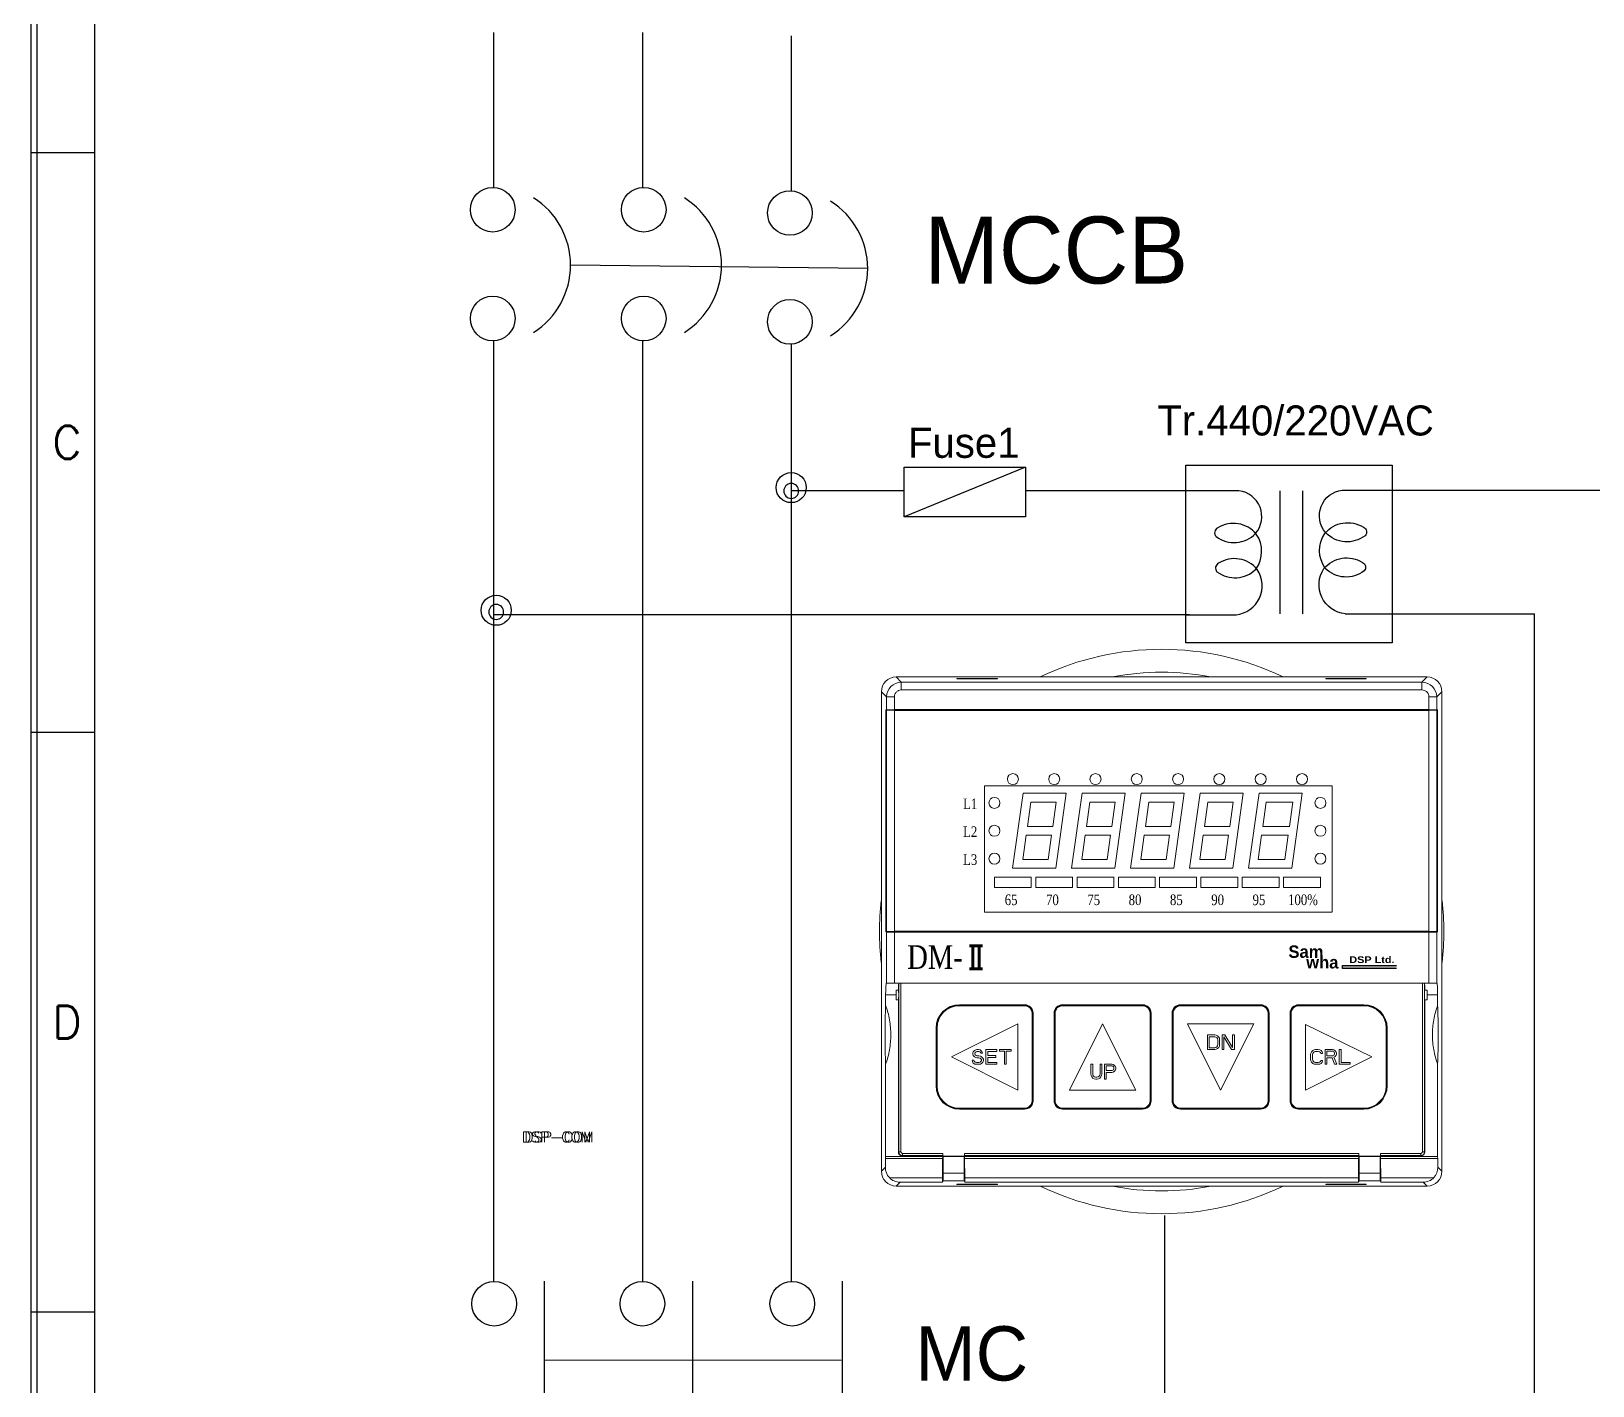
# Model space of a CAD drawing. Header units: millimetres. Extents: x 58 to 898, y 43 to 722.
# Drawn here: x 490.7 to 570.7, y 489.2 to 558.6 of the extents above; entities that cross this region are included whole.
import ezdxf
from ezdxf.enums import TextEntityAlignment as Align

# ---------------------------------------------------------------- set-up
doc = ezdxf.new("R2010")
doc.units = ezdxf.units.MM
for name, color, linetype in [('02___PRT_ALL_AXES', 7, 'Continuous'), ('20', 2, 'Continuous'), ('30', 3, 'Continuous'), ('4', 133, 'Continuous'), ('40', 4, 'Continuous'), ('70', 7, 'Continuous'), ('ASHADE', 7, 'Continuous')]:
    doc.layers.add(name, color=color, linetype=linetype)
doc.styles.add('ghs', font='NGULIM.TTF')
doc.styles.add('SIMPLEX', font='SIMPLEX')
doc.styles.add('SS', font='batang.ttc', dxfattribs={"width": 0.8})
doc.styles.get("Standard").update_dxf_attribs({"font": 'BareunDotumPro1.ttf'})
doc.styles.add('STYLE2', font='romant.shx')

# ---------------------------------------------------------------- blocks, each defined once
blk = doc.blocks.new('hhj')
blk.add_hatch(color=5).paths.add_polyline_path([(-3.374, 1774.756), (-3.374, 1774.913), (-0.621, 1774.913), (-0.621, 1774.756)])
at = {"color": 7, "lineweight": 5}
for p, q in [((-25.993, 1789.427), (-26.26, 1789.695)), ((0.958, 1789.695), (-26.26, 1789.695)), ((-25.993, 1789.029), (-25.993, 1789.427)), ((0.69, 1789.427), (-25.993, 1789.427)), ((-23.141, 1789.592), (-23.141, 1789.616)), ((-23.141, 1789.616), (-21.062, 1789.616)), ((-23.141, 1789.592), (-21.062, 1789.592)), ((-21.062, 1789.592), (-21.062, 1789.616)), ((-4.241, 1789.592), (-4.241, 1789.616)), ((-4.241, 1789.616), (-2.162, 1789.616)), ((-4.241, 1789.592), (-2.162, 1789.592)), ((-2.162, 1789.592), (-2.162, 1789.616)), ((0.69, 1789.427), (0.958, 1789.695)), ((0.69, 1789.029), (0.69, 1789.427)), ((-27.015, 1788.94), (-27.015, 1764.368)), ((-26.748, 1788.672), (-27.015, 1788.94)), ((-26.748, 1788.672), (-26.748, 1788.019)), ((-26.35, 1788.672), (-26.748, 1788.672)), ((-26.35, 1788.672), (-26.35, 1788.023)), ((0.69, 1789.029), (-25.993, 1789.029)), ((1.047, 1788.023), (1.047, 1788.672)), ((1.047, 1788.672), (1.445, 1788.672)), ((1.445, 1788.672), (1.713, 1788.94)), ((1.445, 1788.019), (1.445, 1788.672)), ((1.713, 1764.368), (1.713, 1788.94)), ((-26.748, 1788.019), (-26.788, 1788.013)), ((-26.788, 1776.635), (-26.788, 1788.013)), ((-26.788, 1788.013), (-22.797, 1788.013)), ((-26.788, 1787.994), (-26.748, 1787.987)), ((-26.788, 1787.994), (-22.763, 1787.994)), ((-26.35, 1788.023), (-26.748, 1788.019)), ((-26.748, 1787.987), (-26.748, 1776.66)), ((-26.35, 1787.984), (-26.748, 1787.987)), ((-26.35, 1788.023), (1.047, 1788.023)), ((-26.35, 1787.984), (-26.35, 1776.664)), ((-26.35, 1787.984), (1.047, 1787.984)), ((-22.797, 1788.013), (-22.791, 1788.015)), ((-22.797, 1788.013), (-22.797, 1787.994)), ((-22.791, 1788.015), (-21.412, 1788.015)), ((-22.763, 1788.013), (-22.763, 1787.994)), ((-22.758, 1788.013), (-22.758, 1787.991)), ((-22.758, 1787.991), (-21.445, 1787.991)), ((-21.445, 1787.991), (-21.445, 1788.013)), ((-21.44, 1787.994), (-21.44, 1788.013)), ((-21.44, 1787.994), (-13.313, 1787.994)), ((-21.406, 1788.013), (-21.412, 1788.015)), ((-21.406, 1788.013), (-21.406, 1787.994)), ((-21.406, 1788.013), (-13.347, 1788.013)), ((-13.347, 1788.013), (-13.341, 1788.015)), ((-13.347, 1788.013), (-13.347, 1787.994)), ((-13.341, 1788.015), (-11.962, 1788.015)), ((-13.313, 1788.013), (-13.313, 1787.994)), ((-13.308, 1788.013), (-13.308, 1787.991)), ((-13.308, 1787.991), (-11.995, 1787.991)), ((-11.995, 1787.991), (-11.995, 1788.015)), ((-11.99, 1787.994), (-11.99, 1788.013)), ((-11.99, 1787.994), (-3.863, 1787.994)), ((-11.956, 1788.013), (-11.962, 1788.015)), ((-11.956, 1788.013), (-11.956, 1787.994)), ((-11.956, 1788.013), (-3.897, 1788.013)), ((-3.897, 1788.013), (-3.891, 1788.015)), ((-3.897, 1788.013), (-3.897, 1787.994)), ((-3.891, 1788.015), (-2.512, 1788.015)), ((-3.863, 1788.013), (-3.863, 1787.994)), ((-3.858, 1788.013), (-3.858, 1787.991)), ((-3.858, 1787.991), (-2.545, 1787.991)), ((-2.545, 1787.991), (-2.545, 1788.015)), ((-2.54, 1787.994), (-2.54, 1788.013)), ((-2.54, 1787.994), (1.485, 1787.994)), ((-2.506, 1788.013), (-2.512, 1788.015)), ((-2.506, 1788.013), (-2.506, 1787.994)), ((-2.506, 1788.013), (1.485, 1788.013)), ((1.047, 1788.023), (1.445, 1788.019)), ((1.047, 1787.984), (1.445, 1787.987)), ((1.047, 1776.664), (1.047, 1787.984)), ((1.445, 1788.019), (1.485, 1788.013)), ((1.485, 1787.994), (1.445, 1787.987)), ((1.445, 1776.66), (1.445, 1787.987)), ((1.485, 1776.635), (1.485, 1788.013)), ((-21.722, 1784.119), (-21.722, 1777.752)), ((-3.916, 1784.119), (-21.722, 1784.119)), ((-3.916, 1784.119), (-3.916, 1777.661)), ((-21.722, 1777.638), (-3.916, 1777.638)), ((-26.788, 1776.654), (-26.748, 1776.66)), ((-26.788, 1776.654), (-24.558, 1776.654)), ((-26.748, 1776.628), (-26.788, 1776.635)), ((-26.788, 1776.635), (-24.587, 1776.635)), ((-26.35, 1776.664), (-26.748, 1776.66)), ((-26.748, 1776.628), (-26.748, 1774.008)), ((-26.35, 1776.625), (-26.748, 1776.628)), ((-26.35, 1776.664), (1.047, 1776.664)), ((-26.35, 1776.625), (-26.35, 1774.008)), ((-26.35, 1776.625), (1.047, 1776.625)), ((-24.587, 1776.635), (-24.587, 1776.654)), ((-24.587, 1776.635), (-24.582, 1776.632)), ((-24.582, 1776.632), (-23.401, 1776.632)), ((-24.558, 1776.654), (-24.558, 1776.632)), ((-24.553, 1776.656), (-24.553, 1776.635)), ((-24.553, 1776.656), (-23.43, 1776.656)), ((-23.43, 1776.635), (-23.43, 1776.656)), ((-23.424, 1776.654), (-23.425, 1776.632)), ((-23.424, 1776.654), (-13.218, 1776.654)), ((-23.396, 1776.635), (-23.401, 1776.632)), ((-23.396, 1776.635), (-23.396, 1776.654)), ((-23.396, 1776.635), (-13.247, 1776.635)), ((-13.247, 1776.635), (-13.247, 1776.654)), ((-13.247, 1776.635), (-13.242, 1776.632)), ((-13.242, 1776.632), (-12.061, 1776.632)), ((-13.218, 1776.632), (-13.218, 1776.654)), ((-13.213, 1776.656), (-13.213, 1776.632)), ((-13.213, 1776.656), (-12.09, 1776.656)), ((-12.09, 1776.635), (-12.09, 1776.656)), ((-12.084, 1776.654), (-12.085, 1776.632)), ((-12.084, 1776.654), (-1.878, 1776.654)), ((-12.056, 1776.635), (-12.061, 1776.632)), ((-12.056, 1776.635), (-12.056, 1776.654)), ((-12.056, 1776.635), (-1.907, 1776.635)), ((-1.907, 1776.635), (-1.907, 1776.654)), ((-1.907, 1776.635), (-1.902, 1776.632)), ((-1.902, 1776.632), (-0.721, 1776.632)), ((-1.878, 1776.632), (-1.878, 1776.654)), ((-1.873, 1776.656), (-0.75, 1776.656)), ((-1.873, 1776.656), (-1.873, 1776.632)), ((-0.75, 1776.635), (-0.75, 1776.656)), ((-0.745, 1776.632), (-0.744, 1776.654)), ((-0.744, 1776.654), (1.485, 1776.654)), ((-0.716, 1776.635), (-0.721, 1776.632)), ((-0.716, 1776.635), (-0.716, 1776.654)), ((-0.716, 1776.635), (1.485, 1776.635)), ((1.047, 1776.664), (1.445, 1776.66)), ((1.047, 1776.625), (1.445, 1776.628)), ((1.047, 1774.008), (1.047, 1776.625)), ((1.485, 1776.654), (1.445, 1776.66)), ((1.445, 1776.628), (1.485, 1776.635)), ((1.445, 1774.008), (1.445, 1776.628)), ((-26.764, 1774.008), (1.461, 1774.008)), ((-26.257, 1773.156), (-26.257, 1773.647)), ((-26.257, 1773.647), (-26.141, 1773.647)), ((-26.141, 1773.647), (-26.134, 1773.635)), ((-26.126, 1773.998), (-26.126, 1765.364)), ((-26.013, 1774.008), (-26.013, 1765.364)), ((0.71, 1765.364), (0.71, 1774.008)), ((0.823, 1765.364), (0.823, 1773.998)), ((0.839, 1773.647), (0.831, 1773.635)), ((0.839, 1773.647), (0.954, 1773.647)), ((0.954, 1773.156), (0.954, 1773.647)), ((-26.796, 1772.874), (-26.796, 1773.403)), ((-26.796, 1773.403), (-26.257, 1773.403)), ((-26.257, 1773.156), (-26.143, 1773.156)), ((-26.143, 1773.156), (-26.134, 1773.17)), ((-26.143, 1765.346), (-26.143, 1773.156)), ((-19.673, 1772.902), (-23.018, 1772.902)), ((-23.018, 1772.851), (-23.018, 1772.874)), ((-19.673, 1772.874), (-23.018, 1772.874)), ((-19.673, 1772.851), (-23.018, 1772.851)), ((-19.673, 1772.851), (-19.673, 1772.874)), ((-13.625, 1772.902), (-17.726, 1772.902)), ((-17.726, 1772.851), (-17.726, 1772.874)), ((-13.625, 1772.874), (-17.726, 1772.874)), ((-13.625, 1772.851), (-17.726, 1772.851)), ((-13.625, 1772.851), (-13.625, 1772.874)), ((-7.577, 1772.902), (-11.678, 1772.902)), ((-7.577, 1772.874), (-11.678, 1772.874)), ((-11.678, 1772.851), (-11.678, 1772.874)), ((-7.577, 1772.851), (-11.678, 1772.851)), ((-7.577, 1772.851), (-7.577, 1772.874)), ((-2.285, 1772.902), (-5.63, 1772.902)), ((-2.285, 1772.874), (-5.63, 1772.874)), ((-5.63, 1772.851), (-5.63, 1772.874)), ((-2.285, 1772.851), (-5.63, 1772.851)), ((-2.285, 1772.851), (-2.285, 1772.874)), ((0.84, 1773.156), (0.831, 1773.17)), ((0.84, 1773.156), (0.954, 1773.156)), ((0.84, 1773.156), (0.84, 1765.346)), ((0.954, 1773.403), (1.493, 1773.403)), ((1.493, 1772.874), (1.493, 1773.403)), ((-20.022, 1771.929), (-23.424, 1770.228)), ((-20.022, 1768.527), (-20.022, 1771.929)), ((-19.289, 1767.988), (-19.289, 1772.467)), ((-19.289, 1772.467), (-19.266, 1772.467)), ((-19.266, 1767.988), (-19.266, 1772.467)), ((-19.238, 1767.988), (-19.238, 1772.467)), ((-18.161, 1772.467), (-18.161, 1767.988)), ((-18.132, 1772.467), (-18.132, 1767.988)), ((-18.11, 1772.467), (-18.132, 1772.467)), ((-18.11, 1772.467), (-18.11, 1767.988)), ((-15.675, 1771.929), (-17.376, 1768.527)), ((-13.974, 1768.527), (-15.675, 1771.929)), ((-13.241, 1772.467), (-13.218, 1772.467)), ((-13.241, 1767.988), (-13.241, 1772.467)), ((-13.218, 1767.988), (-13.218, 1772.467)), ((-13.19, 1767.988), (-13.19, 1772.467)), ((-12.113, 1772.467), (-12.113, 1767.988)), ((-12.062, 1772.467), (-12.084, 1772.467)), ((-12.084, 1772.467), (-12.084, 1767.988)), ((-12.062, 1772.467), (-12.062, 1767.988)), ((-7.926, 1771.929), (-11.328, 1771.929)), ((-11.328, 1771.929), (-9.627, 1768.527)), ((-9.627, 1768.527), (-7.926, 1771.929)), ((-7.193, 1772.467), (-7.17, 1772.467)), ((-7.193, 1767.988), (-7.193, 1772.467)), ((-7.17, 1767.988), (-7.17, 1772.467)), ((-7.142, 1767.988), (-7.142, 1772.467)), ((-6.065, 1772.467), (-6.065, 1767.988)), ((-6.014, 1772.467), (-6.036, 1772.467)), ((-6.036, 1772.467), (-6.036, 1767.988)), ((-6.014, 1772.467), (-6.014, 1767.988)), ((-1.878, 1770.228), (-5.28, 1771.891)), ((-5.28, 1771.891), (-5.28, 1768.527)), ((-24.209, 1771.711), (-24.209, 1768.744)), ((-24.18, 1771.711), (-24.18, 1768.744)), ((-24.158, 1771.711), (-24.18, 1771.711)), ((-24.158, 1771.711), (-24.158, 1768.744)), ((-9.93, 1771.362), (-10.308, 1771.362)), ((-10.308, 1771.362), (-10.308, 1770.606)), ((-10.213, 1771.265), (-9.93, 1771.265)), ((-10.213, 1770.702), (-10.213, 1771.265)), ((-9.851, 1771.346), (-9.93, 1771.362)), ((-9.93, 1771.265), (-9.867, 1771.249)), ((-9.867, 1771.249), (-9.82, 1771.217)), ((-9.788, 1771.313), (-9.851, 1771.346)), ((-9.82, 1771.217), (-9.788, 1771.169)), ((-9.725, 1771.249), (-9.788, 1771.313)), ((-9.788, 1771.169), (-9.772, 1771.104)), ((-9.772, 1771.104), (-9.772, 1770.863)), ((-9.694, 1771.185), (-9.725, 1771.249)), ((-9.678, 1771.104), (-9.694, 1771.185)), ((-9.678, 1770.863), (-9.678, 1771.104)), ((-9.41, 1771.362), (-9.552, 1771.362)), ((-9.552, 1771.362), (-9.552, 1770.606)), ((-9.457, 1771.265), (-9.064, 1770.606)), ((-9.457, 1770.606), (-9.457, 1771.265)), ((-9.016, 1770.718), (-9.41, 1771.362)), ((-8.922, 1771.362), (-9.016, 1771.362)), ((-9.016, 1771.362), (-9.016, 1770.718)), ((-8.922, 1770.606), (-8.922, 1771.362)), ((-1.145, 1771.711), (-1.122, 1771.711)), ((-1.145, 1768.744), (-1.145, 1771.711)), ((-1.122, 1768.744), (-1.122, 1771.711)), ((-1.094, 1768.744), (-1.094, 1771.711)), ((-23.424, 1770.228), (-20.022, 1768.527)), ((-22.303, 1770.493), (-22.319, 1770.429)), ((-22.319, 1770.429), (-22.319, 1770.364)), ((-22.319, 1770.364), (-22.303, 1770.3)), ((-22.24, 1770.557), (-22.303, 1770.493)), ((-22.303, 1770.3), (-22.24, 1770.236)), ((-22.177, 1770.59), (-22.24, 1770.557)), ((-22.24, 1770.236), (-22.177, 1770.204)), ((-22.224, 1770.413), (-22.209, 1770.461)), ((-22.224, 1770.381), (-22.224, 1770.413)), ((-22.209, 1770.332), (-22.224, 1770.381)), ((-22.209, 1770.461), (-22.161, 1770.493)), ((-22.161, 1770.3), (-22.209, 1770.332)), ((-22.114, 1770.606), (-22.177, 1770.59)), ((-22.177, 1770.204), (-22.114, 1770.187)), ((-22.161, 1770.493), (-22.114, 1770.509)), ((-22.114, 1770.284), (-22.161, 1770.3)), ((-22.035, 1770.606), (-22.114, 1770.606)), ((-22.114, 1770.509), (-22.02, 1770.509)), ((-22.02, 1770.284), (-22.114, 1770.284)), ((-21.957, 1770.59), (-22.035, 1770.606)), ((-22.02, 1770.509), (-21.972, 1770.493)), ((-21.941, 1770.268), (-22.02, 1770.284)), ((-21.972, 1770.493), (-21.941, 1770.461)), ((-21.894, 1770.541), (-21.957, 1770.59)), ((-21.941, 1770.461), (-21.925, 1770.429)), ((-21.878, 1770.236), (-21.941, 1770.268)), ((-21.925, 1770.429), (-21.831, 1770.429)), ((-21.846, 1770.477), (-21.894, 1770.541)), ((-21.815, 1770.171), (-21.878, 1770.236)), ((-21.831, 1770.429), (-21.846, 1770.477)), ((-21.657, 1770.606), (-21.657, 1769.85)), ((-21.09, 1770.606), (-21.657, 1770.606)), ((-21.563, 1770.3), (-21.563, 1770.509)), ((-21.563, 1770.509), (-21.09, 1770.509)), ((-21.153, 1770.3), (-21.563, 1770.3)), ((-21.563, 1769.946), (-21.563, 1770.204)), ((-21.563, 1770.204), (-21.153, 1770.204)), ((-21.153, 1770.204), (-21.153, 1770.3)), ((-21.09, 1770.509), (-21.09, 1770.606)), ((-20.964, 1770.606), (-20.964, 1770.525)), ((-20.366, 1770.606), (-20.964, 1770.606)), ((-20.964, 1770.525), (-20.712, 1770.525)), ((-20.712, 1770.525), (-20.712, 1769.85)), ((-20.618, 1769.85), (-20.618, 1770.525)), ((-20.618, 1770.525), (-20.366, 1770.525)), ((-20.366, 1770.525), (-20.366, 1770.606)), ((-10.308, 1770.606), (-9.93, 1770.606)), ((-9.93, 1770.702), (-10.213, 1770.702)), ((-9.867, 1770.718), (-9.93, 1770.702)), ((-9.93, 1770.606), (-9.851, 1770.622)), ((-9.82, 1770.75), (-9.867, 1770.718)), ((-9.851, 1770.622), (-9.788, 1770.654)), ((-9.788, 1770.799), (-9.82, 1770.75)), ((-9.772, 1770.863), (-9.788, 1770.799)), ((-9.788, 1770.654), (-9.725, 1770.718)), ((-9.725, 1770.718), (-9.694, 1770.783)), ((-9.694, 1770.783), (-9.678, 1770.863)), ((-9.552, 1770.606), (-9.457, 1770.606)), ((-9.064, 1770.606), (-8.922, 1770.606)), ((-5.28, 1768.527), (-1.878, 1770.228)), ((-5, 1770.429), (-5.016, 1770.348)), ((-5.016, 1770.348), (-5.016, 1770.107)), ((-4.969, 1770.493), (-5, 1770.429)), ((-4.906, 1770.557), (-4.969, 1770.493)), ((-4.921, 1770.348), (-4.906, 1770.413)), ((-4.921, 1770.107), (-4.921, 1770.348)), ((-4.843, 1770.59), (-4.906, 1770.557)), ((-4.906, 1770.413), (-4.874, 1770.461)), ((-4.874, 1770.461), (-4.827, 1770.493)), ((-4.764, 1770.606), (-4.843, 1770.59)), ((-4.827, 1770.493), (-4.764, 1770.509)), ((-4.622, 1770.606), (-4.764, 1770.606)), ((-4.764, 1770.509), (-4.622, 1770.509)), ((-4.543, 1770.59), (-4.622, 1770.606)), ((-4.622, 1770.509), (-4.559, 1770.493)), ((-4.559, 1770.493), (-4.512, 1770.461)), ((-4.48, 1770.557), (-4.543, 1770.59)), ((-4.512, 1770.461), (-4.496, 1770.413)), ((-4.496, 1770.413), (-4.402, 1770.413)), ((-4.417, 1770.493), (-4.48, 1770.557)), ((-4.402, 1770.413), (-4.417, 1770.493)), ((-3.898, 1770.606), (-4.276, 1770.606)), ((-4.276, 1770.606), (-4.276, 1769.85)), ((-4.181, 1770.525), (-3.882, 1770.525)), ((-4.181, 1770.284), (-4.181, 1770.525)), ((-3.882, 1770.284), (-4.181, 1770.284)), ((-3.819, 1770.59), (-3.898, 1770.606)), ((-3.882, 1770.525), (-3.835, 1770.509)), ((-3.835, 1770.3), (-3.882, 1770.284)), ((-3.835, 1770.509), (-3.803, 1770.477)), ((-3.803, 1770.332), (-3.835, 1770.3)), ((-3.756, 1770.541), (-3.819, 1770.59)), ((-3.819, 1770.22), (-3.756, 1770.252)), ((-3.677, 1769.85), (-3.819, 1770.22)), ((-3.803, 1770.477), (-3.787, 1770.429)), ((-3.787, 1770.381), (-3.803, 1770.332)), ((-3.787, 1770.429), (-3.787, 1770.381)), ((-3.709, 1770.477), (-3.756, 1770.541)), ((-3.756, 1770.252), (-3.709, 1770.316)), ((-3.693, 1770.429), (-3.709, 1770.477)), ((-3.709, 1770.316), (-3.693, 1770.364)), ((-3.693, 1770.364), (-3.693, 1770.429)), ((-3.457, 1770.606), (-3.551, 1770.606)), ((-3.551, 1770.606), (-3.551, 1769.85)), ((-3.457, 1769.946), (-3.457, 1770.606)), ((-26.796, 1765.122), (-26.796, 1769.85)), ((-22.366, 1770.059), (-22.35, 1769.994)), ((-22.272, 1770.059), (-22.366, 1770.059)), ((-22.35, 1769.994), (-22.303, 1769.914)), ((-22.303, 1769.914), (-22.224, 1769.866)), ((-22.256, 1770.011), (-22.272, 1770.059)), ((-22.209, 1769.962), (-22.256, 1770.011)), ((-22.224, 1769.866), (-22.146, 1769.85)), ((-22.146, 1769.946), (-22.209, 1769.962)), ((-22.02, 1769.946), (-22.146, 1769.946)), ((-22.146, 1769.85), (-22.02, 1769.85)), ((-22.114, 1770.187), (-22.02, 1770.187)), ((-22.02, 1770.187), (-21.957, 1770.171)), ((-21.957, 1769.962), (-22.02, 1769.946)), ((-22.02, 1769.85), (-21.941, 1769.866)), ((-21.957, 1770.171), (-21.909, 1770.139)), ((-21.909, 1769.994), (-21.957, 1769.962)), ((-21.941, 1769.866), (-21.878, 1769.898)), ((-21.909, 1770.139), (-21.878, 1770.091)), ((-21.878, 1770.043), (-21.909, 1769.994)), ((-21.878, 1770.091), (-21.878, 1770.043)), ((-21.878, 1769.898), (-21.815, 1769.962)), ((-21.783, 1770.107), (-21.815, 1770.171)), ((-21.815, 1769.962), (-21.783, 1770.027)), ((-21.783, 1770.027), (-21.783, 1770.107)), ((-21.657, 1769.85), (-21.09, 1769.85)), ((-21.09, 1769.946), (-21.563, 1769.946)), ((-21.09, 1769.85), (-21.09, 1769.946)), ((-20.712, 1769.85), (-20.618, 1769.85)), ((-16.186, 1769.85), (-16.28, 1769.85)), ((-16.28, 1769.85), (-16.28, 1769.351)), ((-16.186, 1769.351), (-16.186, 1769.85)), ((-15.713, 1769.85), (-15.808, 1769.85)), ((-15.808, 1769.85), (-15.808, 1769.351)), ((-15.713, 1769.351), (-15.713, 1769.85)), ((-15.209, 1769.85), (-15.587, 1769.85)), ((-15.587, 1769.85), (-15.587, 1769.094)), ((-15.493, 1769.769), (-15.193, 1769.769)), ((-15.493, 1769.528), (-15.493, 1769.769)), ((-15.193, 1769.528), (-15.493, 1769.528)), ((-15.493, 1769.431), (-15.209, 1769.431)), ((-15.493, 1769.094), (-15.493, 1769.431)), ((-15.13, 1769.834), (-15.209, 1769.85)), ((-15.209, 1769.431), (-15.13, 1769.448)), ((-15.193, 1769.769), (-15.146, 1769.753)), ((-15.146, 1769.544), (-15.193, 1769.528)), ((-15.146, 1769.753), (-15.115, 1769.721)), ((-15.115, 1769.576), (-15.146, 1769.544)), ((-15.067, 1769.785), (-15.13, 1769.834)), ((-15.13, 1769.448), (-15.067, 1769.496)), ((-15.115, 1769.721), (-15.099, 1769.673)), ((-15.099, 1769.625), (-15.115, 1769.576)), ((-15.099, 1769.673), (-15.099, 1769.625)), ((-15.02, 1769.721), (-15.067, 1769.785)), ((-15.067, 1769.496), (-15.02, 1769.56)), ((-15.004, 1769.673), (-15.02, 1769.721)), ((-15.02, 1769.56), (-15.004, 1769.608)), ((-15.004, 1769.608), (-15.004, 1769.673)), ((-5.016, 1770.107), (-5, 1770.027)), ((-5, 1770.027), (-4.969, 1769.962)), ((-4.969, 1769.962), (-4.906, 1769.898)), ((-4.906, 1770.043), (-4.921, 1770.107)), ((-4.874, 1769.994), (-4.906, 1770.043)), ((-4.906, 1769.898), (-4.843, 1769.866)), ((-4.827, 1769.962), (-4.874, 1769.994)), ((-4.843, 1769.866), (-4.764, 1769.85)), ((-4.764, 1769.946), (-4.827, 1769.962)), ((-4.622, 1769.946), (-4.764, 1769.946)), ((-4.764, 1769.85), (-4.622, 1769.85)), ((-4.559, 1769.962), (-4.622, 1769.946)), ((-4.622, 1769.85), (-4.543, 1769.866)), ((-4.512, 1769.994), (-4.559, 1769.962)), ((-4.543, 1769.866), (-4.48, 1769.898)), ((-4.496, 1770.043), (-4.512, 1769.994)), ((-4.402, 1770.043), (-4.496, 1770.043)), ((-4.48, 1769.898), (-4.417, 1769.962)), ((-4.417, 1769.962), (-4.402, 1770.043)), ((-4.276, 1769.85), (-4.181, 1769.85)), ((-4.181, 1770.187), (-3.913, 1770.187)), ((-4.181, 1769.85), (-4.181, 1770.187)), ((-3.913, 1770.187), (-3.787, 1769.85)), ((-3.787, 1769.85), (-3.677, 1769.85)), ((-3.551, 1769.85), (-2.984, 1769.85)), ((-2.984, 1769.946), (-3.457, 1769.946)), ((-2.984, 1769.85), (-2.984, 1769.946)), ((1.493, 1765.122), (1.493, 1769.85)), ((-24.158, 1768.744), (-24.18, 1768.744)), ((-16.28, 1769.351), (-16.264, 1769.271)), ((-16.264, 1769.271), (-16.233, 1769.206)), ((-16.233, 1769.206), (-16.17, 1769.142)), ((-16.17, 1769.287), (-16.186, 1769.351)), ((-16.138, 1769.238), (-16.17, 1769.287)), ((-16.17, 1769.142), (-16.107, 1769.11)), ((-16.091, 1769.206), (-16.138, 1769.238)), ((-16.107, 1769.11), (-16.028, 1769.094)), ((-16.028, 1769.19), (-16.091, 1769.206)), ((-15.965, 1769.19), (-16.028, 1769.19)), ((-16.028, 1769.094), (-15.965, 1769.094)), ((-15.902, 1769.206), (-15.965, 1769.19)), ((-15.965, 1769.094), (-15.886, 1769.11)), ((-15.855, 1769.238), (-15.902, 1769.206)), ((-15.886, 1769.11), (-15.823, 1769.142)), ((-15.823, 1769.287), (-15.855, 1769.238)), ((-15.808, 1769.351), (-15.823, 1769.287)), ((-15.823, 1769.142), (-15.76, 1769.206)), ((-15.76, 1769.206), (-15.729, 1769.271)), ((-15.729, 1769.271), (-15.713, 1769.351)), ((-15.587, 1769.094), (-15.493, 1769.094)), ((-1.145, 1768.744), (-1.122, 1768.744)), ((-19.289, 1767.988), (-19.266, 1767.988)), ((-18.11, 1767.988), (-18.132, 1767.988)), ((-17.376, 1768.527), (-13.974, 1768.527)), ((-13.241, 1767.988), (-13.218, 1767.988)), ((-12.062, 1767.988), (-12.084, 1767.988)), ((-7.193, 1767.988), (-7.17, 1767.988)), ((-6.014, 1767.988), (-6.036, 1767.988)), ((-23.018, 1767.604), (-23.018, 1767.582)), ((-23.018, 1767.604), (-19.673, 1767.604)), ((-23.018, 1767.582), (-19.673, 1767.582)), ((-23.018, 1767.553), (-19.673, 1767.553)), ((-19.673, 1767.604), (-19.673, 1767.582)), ((-17.726, 1767.604), (-13.625, 1767.604)), ((-17.726, 1767.604), (-17.726, 1767.582)), ((-17.726, 1767.582), (-13.625, 1767.582)), ((-17.726, 1767.553), (-13.625, 1767.553)), ((-13.625, 1767.604), (-13.625, 1767.582)), ((-11.678, 1767.604), (-7.577, 1767.604)), ((-11.678, 1767.604), (-11.678, 1767.582)), ((-11.678, 1767.582), (-7.577, 1767.582)), ((-11.678, 1767.553), (-7.577, 1767.553)), ((-7.577, 1767.604), (-7.577, 1767.582)), ((-5.63, 1767.604), (-2.285, 1767.604)), ((-5.63, 1767.604), (-5.63, 1767.582)), ((-5.63, 1767.582), (-2.285, 1767.582)), ((-5.63, 1767.553), (-2.285, 1767.553)), ((-2.285, 1767.604), (-2.285, 1767.582)), ((-26.809, 1764.574), (-26.803, 1765.03)), ((-26.803, 1765.03), (-26.796, 1765.122)), ((-23.874, 1765.03), (-26.803, 1765.03)), ((-26.796, 1765.122), (-23.871, 1765.122)), ((-26.143, 1765.346), (-26.126, 1765.364)), ((-26.013, 1765.364), (-26.126, 1765.364)), ((-25.954, 1765.157), (-25.937, 1765.175)), ((-23.871, 1765.157), (-25.954, 1765.157)), ((-25.937, 1765.288), (-25.937, 1765.175)), ((-25.937, 1765.288), (-23.861, 1765.288)), ((-25.937, 1765.175), (-23.863, 1765.175)), ((-23.878, 1764.043), (-23.874, 1765.03)), ((-23.874, 1765.03), (-23.871, 1765.122)), ((-23.871, 1765.157), (-23.863, 1765.175)), ((-23.871, 1765.122), (-23.871, 1765.157)), ((-23.861, 1765.288), (-23.861, 1765.14)), ((-23.861, 1765.14), (-23.849, 1765.128)), ((-22.761, 1765.14), (-23.861, 1765.14)), ((-23.849, 1765.128), (-23.849, 1764.278)), ((-22.773, 1765.128), (-23.849, 1765.128)), ((-22.761, 1765.14), (-22.773, 1765.128)), ((-22.773, 1764.278), (-22.773, 1765.128)), ((-22.761, 1765.14), (-22.761, 1765.288)), ((-22.761, 1765.288), (-2.542, 1765.288)), ((-22.751, 1765.157), (-22.759, 1765.175)), ((-22.759, 1765.175), (-2.544, 1765.175)), ((-22.751, 1765.157), (-22.751, 1765.122)), ((-2.552, 1765.157), (-22.751, 1765.157)), ((-22.748, 1765.03), (-22.751, 1765.122)), ((-22.751, 1765.122), (-2.552, 1765.122)), ((-22.744, 1764.043), (-22.748, 1765.03)), ((-22.748, 1765.03), (-2.555, 1765.03)), ((-2.559, 1764.043), (-2.555, 1765.03)), ((-2.555, 1765.03), (-2.552, 1765.122)), ((-2.552, 1765.157), (-2.544, 1765.175)), ((-2.552, 1765.122), (-2.552, 1765.157)), ((-2.542, 1765.288), (-2.542, 1765.14)), ((-1.442, 1765.14), (-2.542, 1765.14)), ((-2.542, 1765.14), (-2.53, 1765.128)), ((-1.454, 1765.128), (-2.53, 1765.128)), ((-2.53, 1765.128), (-2.53, 1764.278)), ((-1.442, 1765.14), (-1.454, 1765.128)), ((-1.454, 1764.278), (-1.454, 1765.128)), ((-1.442, 1765.288), (0.634, 1765.288)), ((-1.442, 1765.14), (-1.442, 1765.288)), ((-1.44, 1765.175), (0.634, 1765.175)), ((-1.431, 1765.157), (-1.44, 1765.175)), ((0.651, 1765.157), (-1.431, 1765.157)), ((-1.431, 1765.157), (-1.431, 1765.122)), ((1.493, 1765.122), (-1.431, 1765.122)), ((-1.429, 1765.03), (-1.431, 1765.122)), ((-1.429, 1765.03), (1.5, 1765.03)), ((-1.425, 1764.043), (-1.429, 1765.03)), ((0.634, 1765.288), (0.634, 1765.175)), ((0.634, 1765.175), (0.651, 1765.157)), ((0.71, 1765.364), (0.823, 1765.364)), ((0.823, 1765.364), (0.84, 1765.346)), ((1.5, 1765.03), (1.493, 1765.122)), ((1.506, 1764.574), (1.5, 1765.03)), ((-26.809, 1764.574), (-27.015, 1764.368)), ((-23.878, 1764.043), (-26.604, 1764.043)), ((-26.06, 1763.813), (-26.26, 1763.613)), ((-26.06, 1763.813), (-23.878, 1763.813)), ((-23.878, 1763.813), (-23.878, 1764.043)), ((-23.856, 1763.88), (-23.878, 1763.813)), ((-23.856, 1763.88), (-23.849, 1764.278)), ((-23.856, 1763.88), (-22.766, 1763.88)), ((-23.849, 1764.278), (-22.773, 1764.278)), ((-22.773, 1764.278), (-22.766, 1763.88)), ((-22.744, 1763.813), (-22.766, 1763.88)), ((-22.744, 1764.043), (-2.559, 1764.043)), ((-22.744, 1763.813), (-22.744, 1764.043)), ((-22.744, 1763.813), (-2.559, 1763.813)), ((-2.559, 1763.813), (-2.559, 1764.043)), ((-2.536, 1763.88), (-2.559, 1763.813)), ((-2.536, 1763.88), (-2.53, 1764.278)), ((-2.536, 1763.88), (-1.447, 1763.88)), ((-2.53, 1764.278), (-1.454, 1764.278)), ((-1.454, 1764.278), (-1.447, 1763.88)), ((-1.425, 1763.813), (-1.447, 1763.88)), ((-1.425, 1764.043), (1.301, 1764.043)), ((-1.425, 1763.813), (-1.425, 1764.043)), ((0.758, 1763.813), (-1.425, 1763.813)), ((0.758, 1763.813), (0.958, 1763.613)), ((1.506, 1764.574), (1.713, 1764.368)), ((-26.26, 1763.613), (0.958, 1763.613)), ((-23.141, 1763.716), (-21.062, 1763.716)), ((-23.141, 1763.716), (-23.141, 1763.691)), ((-23.141, 1763.691), (-21.062, 1763.691)), ((-21.062, 1763.716), (-21.062, 1763.691)), ((-4.241, 1763.716), (-2.162, 1763.716)), ((-4.241, 1763.716), (-4.241, 1763.691)), ((-4.241, 1763.691), (-2.162, 1763.691)), ((-2.162, 1763.716), (-2.162, 1763.691))]:
    blk.add_line(p, q, dxfattribs=at)
at = {"lineweight": 5}
blk.add_line((-21.722, 1777.752), (-21.722, 1777.638), dxfattribs=at)
at = {"lineweight": 100}
for p, q in [((-22.494, 1775.916), (-22.164, 1775.916)), ((-22.326, 1775.916), (-22.326, 1774.74)), ((-22.164, 1775.916), (-21.834, 1775.916)), ((-21.996, 1775.916), (-21.996, 1774.74)), ((-22.494, 1774.74), (-22.164, 1774.74)), ((-22.164, 1774.74), (-21.834, 1774.74))]:
    blk.add_line(p, q, dxfattribs=at)
at = {"color": 5}
for p, q in [((-3.374, 1774.913), (-0.621, 1774.913)), ((-3.374, 1774.756), (-3.374, 1774.913)), ((-0.621, 1774.756), (-3.374, 1774.756))]:
    blk.add_line(p, q, dxfattribs=at)
at = {"color": 7, "lineweight": 5}
for centre, radius, start, end in [((-25.992, 1788.671), 0.756, 90.08421, 179.91579), ((-12.651, 1776.654), 13.287, 79.07725, 100.92275), ((0.689, 1788.671), 0.756, 0.08421, 89.91579), ((-23.018, 1771.711), 1.191, 90, 180), ((-23.018, 1771.711), 1.162, 90, 180), ((-23.018, 1771.711), 1.14, 90, 180), ((-19.673, 1772.467), 0.435, 0, 90), ((-19.673, 1772.467), 0.406, 0, 90), ((-19.673, 1772.467), 0.384, 0, 90), ((-17.726, 1772.467), 0.435, 90, 180), ((-17.726, 1772.467), 0.406, 90, 180), ((-17.726, 1772.467), 0.384, 90, 180), ((-13.625, 1772.467), 0.435, 0, 90), ((-13.625, 1772.467), 0.406, 0, 90), ((-13.625, 1772.467), 0.384, 0, 90), ((-11.678, 1772.467), 0.435, 90, 180), ((-11.678, 1772.467), 0.406, 90, 180), ((-11.678, 1772.467), 0.384, 90, 180), ((-7.577, 1772.467), 0.435, 0, 90), ((-7.577, 1772.467), 0.406, 0, 90), ((-7.577, 1772.467), 0.384, 0, 90), ((-5.63, 1772.467), 0.435, 90, 180), ((-5.63, 1772.467), 0.406, 90, 180), ((-5.63, 1772.467), 0.384, 90, 180), ((-2.285, 1771.711), 1.191, 0, 90), ((-2.285, 1771.711), 1.162, 0, 90), ((-2.285, 1771.711), 1.14, 0, 90), ((-23.018, 1768.744), 1.191, 180, 270), ((-23.018, 1768.744), 1.162, 180, 270), ((-23.018, 1768.744), 1.14, 180, 270), ((-2.285, 1768.744), 1.191, 270, 0), ((-2.285, 1768.744), 1.162, 270, 0), ((-2.285, 1768.744), 1.14, 270, 0), ((-19.673, 1767.988), 0.435, 270, 0), ((-19.673, 1767.988), 0.406, 270, 0), ((-19.673, 1767.988), 0.384, 270, 0), ((-17.726, 1767.988), 0.435, 180, 270), ((-17.726, 1767.988), 0.406, 180, 270), ((-17.726, 1767.988), 0.384, 180, 270), ((-13.625, 1767.988), 0.435, 270, 0), ((-13.625, 1767.988), 0.406, 270, 0), ((-13.625, 1767.988), 0.384, 270, 0), ((-11.678, 1767.988), 0.435, 180, 270), ((-11.678, 1767.988), 0.406, 180, 270), ((-11.678, 1767.988), 0.384, 180, 270), ((-7.577, 1767.988), 0.435, 270, 0), ((-7.577, 1767.988), 0.406, 270, 0), ((-7.577, 1767.988), 0.384, 270, 0), ((-5.63, 1767.988), 0.435, 180, 270), ((-5.63, 1767.988), 0.406, 180, 270), ((-5.63, 1767.988), 0.384, 180, 270), ((-25.937, 1765.364), 0.189, 180.04466, 269.95534), ((-25.937, 1765.364), 0.0755, 179.98558, 270.01442), ((0.634, 1765.364), 0.189, 270.04472, 359.95528), ((0.634, 1765.364), 0.0755, 269.98567, 0.01433), ((-12.651, 1776.654), 13.287, 259.07725, 280.92275)]:
    blk.add_arc(centre, radius, start, end, dxfattribs=at)
for centre, major_axis, ratio, start_param, end_param in [((-26.258, 1788.938), (0.536, -0.536), 0.997265, 2.357564, 3.925621), ((0.956, 1788.938), (0.536, 0.536), 0.997265, -0.784029, 0.784029), ((-26.764, 1773.403), (0, 0.605), 0.052408, 0, 1.570796), ((-26.122, 1773.403), (0, 0.605), 0.034921, 0.181959, 1.155672), ((-26.134, 1773.522), (0, 0.113), 0.034921, -1.570796, -0.05236), ((0.819, 1773.403), (0, 0.605), 0.034921, -1.155672, -0.181959), ((0.831, 1773.522), (0, 0.113), 0.034921, 0.05236, 1.570796), ((1.461, 1773.403), (0, 0.605), 0.052408, -1.570796, 0), ((-26.134, 1773.284), (0, 0.113), 0.034921, -3.089233, -1.570796), ((0.831, 1773.284), (0, 0.113), 0.034921, -4.712389, -3.193953), ((-25.954, 1765.347), (0.134, 0.134), 0.998783, -3.926382, -2.356803), ((-23.863, 1765.288), (0, 0.113), 0.017455, -3.106686, -1.570796), ((-22.759, 1765.288), (0, 0.113), 0.017455, -4.712389, -3.176499), ((-2.544, 1765.288), (0, 0.113), 0.017455, -3.106686, -1.570796), ((-1.44, 1765.288), (0, 0.113), 0.017455, -4.712389, -3.176499), ((0.651, 1765.347), (-0.134, 0.134), 0.998783, -3.926382, -2.356803), ((-26.258, 1764.37), (0.536, 0.536), 0.997265, -3.925621, -2.357564), ((-26.052, 1764.577), (0.331, 0.695), 0.980271, -4.272496, -3.506276), ((-26.058, 1764.57), (0.536, 0.536), 0.997265, -3.159401, -2.357564), ((0.755, 1764.57), (0.536, -0.536), 0.997265, -0.784029, 0.017808), ((0.956, 1764.37), (0.536, -0.536), 0.997265, -0.784029, 0.784029), ((0.749, 1764.577), (-0.331, 0.695), 0.980271, -2.776909, -2.010689)]:
    blk.add_ellipse(centre, major_axis=major_axis, ratio=ratio, start_param=start_param, end_param=end_param, dxfattribs=at)
for centre in [(-23.861, 1764.515), (-1.442, 1764.515)]:
    blk.add_ellipse(centre, major_axis=(0, 0.265), ratio=0.017455, dxfattribs=at)
for points, knots in [([(-25.993, 1789.029), (-26.04, 1789.03), (-26.133, 1789.011), (-26.252, 1788.931), (-26.332, 1788.813), (-26.35, 1788.719), (-26.35, 1788.672)], [0, 0, 0, 0, 0.250219, 0.500153, 0.75003, 1, 1, 1, 1]), ([(1.047, 1788.672), (1.047, 1788.719), (1.029, 1788.813), (0.949, 1788.932), (0.83, 1789.011), (0.737, 1789.03), (0.69, 1789.029)], [0, 0, 0, 0, 0.250219, 0.500153, 0.75003, 1, 1, 1, 1]), ([(-26.796, 1772.874), (-26.806, 1772.639), (-26.821, 1772.135), (-26.828, 1771.362), (-26.821, 1770.588), (-26.806, 1770.084), (-26.796, 1769.85)], [0, 0, 0, 0, 0.232997, 0.500001, 0.767007, 1, 1, 1, 1]), ([(-26.796, 1772.874), (-26.708, 1772.632), (-26.576, 1772.133), (-26.509, 1771.362), (-26.576, 1770.591), (-26.708, 1770.091), (-26.796, 1769.85)], [0, 0, 0, 0, 0.250013, 0.499994, 0.74998, 1, 1, 1, 1]), ([(1.493, 1772.874), (1.405, 1772.632), (1.273, 1772.133), (1.206, 1771.362), (1.273, 1770.591), (1.405, 1770.091), (1.493, 1769.85)], [0, 0, 0, 0, 0.250013, 0.499994, 0.74998, 1, 1, 1, 1]), ([(1.493, 1772.874), (1.503, 1772.639), (1.518, 1772.135), (1.525, 1771.362), (1.518, 1770.588), (1.503, 1770.084), (1.493, 1769.85)], [0, 0, 0, 0, 0.232997, 0.500001, 0.767007, 1, 1, 1, 1])]:
    blk.add_open_spline(points, degree=3, knots=knots, dxfattribs=at)
at = {"layer": '02___PRT_ALL_AXES', "color": 7, "lineweight": 5}
for p, q in [((-19.751, 1783.735), (-20.291, 1779.895)), ((-17.537, 1783.735), (-19.751, 1783.735)), ((-19.531, 1782.042), (-19.357, 1783.282)), ((-19.357, 1783.282), (-18.059, 1783.282)), ((-18.059, 1783.282), (-18.233, 1782.042)), ((-18.077, 1779.895), (-17.537, 1783.735)), ((-16.727, 1783.735), (-17.267, 1779.895)), ((-14.513, 1783.735), (-16.727, 1783.735)), ((-16.507, 1782.042), (-16.333, 1783.282)), ((-16.333, 1783.282), (-15.035, 1783.282)), ((-15.035, 1783.282), (-15.209, 1782.042)), ((-15.053, 1779.895), (-14.513, 1783.735)), ((-13.703, 1783.735), (-14.243, 1779.895)), ((-11.489, 1783.735), (-13.703, 1783.735)), ((-13.483, 1782.042), (-13.309, 1783.282)), ((-13.309, 1783.282), (-12.011, 1783.282)), ((-12.011, 1783.282), (-12.185, 1782.042)), ((-12.029, 1779.895), (-11.489, 1783.735)), ((-10.679, 1783.735), (-11.219, 1779.895)), ((-8.465, 1783.735), (-10.679, 1783.735)), ((-10.459, 1782.042), (-10.285, 1783.282)), ((-10.285, 1783.282), (-8.987, 1783.282)), ((-8.987, 1783.282), (-9.161, 1782.042)), ((-9.005, 1779.895), (-8.465, 1783.735)), ((-7.655, 1783.735), (-8.195, 1779.895)), ((-5.441, 1783.735), (-7.655, 1783.735)), ((-7.473, 1782.042), (-7.299, 1783.282)), ((-7.299, 1783.282), (-5.925, 1783.282)), ((-5.925, 1783.282), (-6.099, 1782.042)), ((-5.981, 1779.895), (-5.441, 1783.735)), ((-19.769, 1780.348), (-19.595, 1781.588)), ((-19.595, 1781.588), (-18.297, 1781.588)), ((-18.233, 1782.042), (-19.531, 1782.042)), ((-18.297, 1781.588), (-18.471, 1780.348)), ((-16.745, 1780.348), (-16.571, 1781.588)), ((-16.571, 1781.588), (-15.273, 1781.588)), ((-15.209, 1782.042), (-16.507, 1782.042)), ((-15.273, 1781.588), (-15.447, 1780.348)), ((-13.721, 1780.348), (-13.547, 1781.588)), ((-13.547, 1781.588), (-12.249, 1781.588)), ((-12.185, 1782.042), (-13.483, 1782.042)), ((-12.249, 1781.588), (-12.423, 1780.348)), ((-10.697, 1780.348), (-10.523, 1781.588)), ((-10.523, 1781.588), (-9.225, 1781.588)), ((-9.161, 1782.042), (-10.459, 1782.042)), ((-9.225, 1781.588), (-9.399, 1780.348)), ((-7.711, 1780.348), (-7.537, 1781.588)), ((-7.537, 1781.588), (-6.163, 1781.588)), ((-6.099, 1782.042), (-7.473, 1782.042)), ((-6.163, 1781.588), (-6.337, 1780.348)), ((-20.291, 1779.895), (-18.077, 1779.895)), ((-18.471, 1780.348), (-19.769, 1780.348)), ((-17.267, 1779.895), (-15.053, 1779.895)), ((-15.447, 1780.348), (-16.745, 1780.348)), ((-14.243, 1779.895), (-12.029, 1779.895)), ((-12.423, 1780.348), (-13.721, 1780.348)), ((-11.219, 1779.895), (-9.005, 1779.895)), ((-9.399, 1780.348), (-10.697, 1780.348)), ((-8.195, 1779.895), (-5.981, 1779.895)), ((-6.337, 1780.348), (-7.711, 1780.348)), ((-21.22, 1779.434), (-21.22, 1778.905)), ((-19.33, 1779.434), (-21.22, 1779.434)), ((-19.33, 1778.905), (-19.33, 1779.434)), ((-19.103, 1779.434), (-19.103, 1778.905)), ((-17.213, 1779.434), (-19.103, 1779.434)), ((-17.213, 1778.905), (-17.213, 1779.434)), ((-16.986, 1779.434), (-16.986, 1778.905)), ((-15.096, 1779.434), (-16.986, 1779.434)), ((-15.096, 1778.905), (-15.096, 1779.434)), ((-14.869, 1779.434), (-14.869, 1778.905)), ((-12.979, 1779.434), (-14.869, 1779.434)), ((-12.979, 1778.905), (-12.979, 1779.434)), ((-12.753, 1779.434), (-12.753, 1778.905)), ((-10.863, 1779.434), (-12.753, 1779.434)), ((-10.863, 1778.905), (-10.863, 1779.434)), ((-10.636, 1779.434), (-10.636, 1778.905)), ((-8.746, 1779.434), (-10.636, 1779.434)), ((-8.746, 1778.905), (-8.746, 1779.434)), ((-8.519, 1779.434), (-8.519, 1778.905)), ((-6.629, 1779.434), (-8.519, 1779.434)), ((-6.629, 1778.905), (-6.629, 1779.434)), ((-4.512, 1779.434), (-6.402, 1779.434)), ((-6.402, 1779.434), (-6.402, 1778.905)), ((-4.512, 1778.905), (-4.512, 1779.434)), ((-21.22, 1778.905), (-19.33, 1778.905)), ((-19.103, 1778.905), (-17.213, 1778.905)), ((-16.986, 1778.905), (-15.096, 1778.905)), ((-14.869, 1778.905), (-12.979, 1778.905)), ((-12.753, 1778.905), (-10.863, 1778.905)), ((-10.636, 1778.905), (-8.746, 1778.905)), ((-8.519, 1778.905), (-6.629, 1778.905)), ((-6.402, 1778.905), (-4.512, 1778.905))]:
    blk.add_line(p, q, dxfattribs=at)
for centre in [(-20.275, 1784.461), (-18.158, 1784.461), (-16.041, 1784.461), (-13.924, 1784.461), (-11.808, 1784.461), (-9.691, 1784.461), (-7.574, 1784.461), (-5.457, 1784.461), (-21.22, 1783.244), (-4.512, 1783.244), (-21.22, 1781.815), (-4.512, 1781.815), (-21.22, 1780.386), (-4.512, 1780.386)]:
    blk.add_circle(centre, 0.283, dxfattribs=at)
for start, end in [(64.485, 115.515), (173.7303, 186.2697), (353.7303, 6.2697), (244.485, 295.515)]:
    blk.add_arc((-12.651, 1776.654), 14.459, start, end, dxfattribs=at)
at = {"color": 7, "linetype": 'Continuous', "style": 'SS', "width": 0.8}
blk.add_text('DM-', height=1.2096, dxfattribs=at).set_placement((-25.687, 1774.742))
at = {"color": 20, "insert": (-6.152, 1775.94), "char_height": 0.63504, "width": 2.28205, "attachment_point": 1}
blk.add_mtext('{\\fPump Demi Bold LET|b0|i0|c0|p2;Sam}', dxfattribs=at)
at = {"color": 5, "insert": (-5.243, 1775.396), "char_height": 0.63504, "width": 2.28205, "attachment_point": 1}
blk.add_mtext('{\\fPump Demi Bold LET|b0|i0|c0|p2;wha}', dxfattribs=at)
at = {"color": 0, "insert": (-3.036, 1775.385), "char_height": 0.34832, "width": 2.41538, "attachment_point": 1}
blk.add_mtext('{\\fArial Black|b0|i0|c0|p34;DSP Ltd.}', dxfattribs=at)
at = {"layer": '40', "color": 0, "lineweight": 5, "style": 'SS', "width": 0.8}
for s, p in [('L1', (-22.463, 1782.926)), ('L2', (-22.463, 1781.497)), ('L3', (-22.463, 1780.068)), ('65', (-20.365, 1778.008)), ('70', (-18.248, 1778.008)), ('75', (-16.131, 1778.008)), ('80', (-14.014, 1778.008)), ('85', (-11.897, 1778.008)), ('90', (-9.781, 1778.008)), ('95', (-7.664, 1778.008)), ('100%%%', (-5.408, 1778.008))]:
    blk.add_text(s, height=0.5425, dxfattribs=at).set_placement(p, align=Align.CENTER)

msp = doc.modelspace()

# ---------------------------------------------------------------- linework, layer by layer
msp.add_line((516.983, 490.526), (532.204, 490.525))
at = {"layer": '20', "color": 7}
msp.add_line((493.96, 372.206), (493.96, 608.519), dxfattribs=at)
at = {"layer": '30', "color": 7}
for p, q in [((490.693, 552.386), (493.96, 552.386)), ((490.693, 522.686), (493.96, 522.686)), ((490.693, 492.986), (493.96, 492.986))]:
    msp.add_line(p, q, dxfattribs=at)
at = {"layer": '4', "color": 0}
for centre in [(529.641, 535.222), (514.523, 528.937)]:
    msp.add_circle(centre, 0.772, dxfattribs=at)
at = {"layer": '70', "color": 7}
for points in [[(866.893, 344.486), (490.693, 344.486), (490.693, 611.786), (866.893, 611.786)], [(866.596, 344.783), (490.99, 344.783), (490.99, 611.489), (866.596, 611.489)]]:
    msp.add_lwpolyline(points, close=True, dxfattribs=at)
at = {"layer": 'ASHADE', "ltscale": 2}
for p, q in [((514.384, 558.538), (514.384, 550.604)), ((522.016, 558.538), (522.016, 550.602)), ((529.641, 558.368), (529.641, 550.432)), ((533.564, 546.448), (518.337, 546.619)), ((514.384, 542.741), (514.384, 494.552)), ((522.016, 542.742), (522.016, 494.542)), ((529.641, 542.572), (529.641, 494.552)), ((541.65, 536.275), (535.426, 533.718)), ((535.426, 535.052), (529.641, 535.052)), ((550.05, 535.052), (541.65, 535.052)), ((552.583, 535.052), (549.86, 535.052)), ((554.684, 535.052), (554.684, 528.75)), ((555.851, 535.052), (555.851, 528.75)), ((557.885, 535.091), (560.441, 535.091)), ((560.441, 535.091), (637.799, 535.091)), ((550.05, 528.711), (514.384, 528.711)), ((549.86, 528.711), (552.439, 528.711)), ((558.029, 528.75), (560.441, 528.75)), ((559.235, 528.75), (567.726, 528.75)), ((567.726, 437.875), (567.726, 528.75)), ((532.26, 494.569), (532.26, 486.485)), ((516.983, 494.568), (516.983, 486.484)), ((524.579, 494.568), (524.579, 486.484))]:
    msp.add_line(p, q, dxfattribs=at)
at = {"layer": 'ASHADE', "color": 0, "linetype": 'ByBlock', "lineweight": 25, "ltscale": 2}
msp.add_line((548.779, 497.934), (548.779, 460.375), dxfattribs=at)
at = {"layer": 'ASHADE'}
msp.add_lwpolyline([(535.426, 536.275), (541.65, 536.275), (541.65, 533.718), (535.426, 533.718)], close=True, dxfattribs=at)
at = {"layer": 'ASHADE', "ltscale": 2}
msp.add_lwpolyline([(549.86, 536.375), (560.441, 536.375), (560.441, 527.272), (549.86, 527.272)], close=True, dxfattribs=at)
for points in [[(552.439, 528.711, 0.564439), (553.524, 531.031, 0.377614), (551.548, 531.348, 0.521425), (551.462, 530.914, 0.376836), (553.458, 531.045, 0.315184), (553.478, 532.835, 0.377614), (551.501, 533.152, 0.521425), (551.416, 532.718, 0.382642), (553.439, 532.874, 0.602081), (552.583, 535.052)], [(558.029, 528.75, -0.564439), (556.944, 531.07, -0.377614), (558.92, 531.387, -0.521425), (559.006, 530.953, -0.376836), (557.009, 531.084, -0.315184), (556.99, 532.874, -0.377614), (558.966, 533.191, -0.521425), (559.052, 532.757, -0.382642), (557.029, 532.913, -0.602081), (557.885, 535.091)]]:
    msp.add_lwpolyline(points, format="xyb", dxfattribs=at)
for centre in [(514.347, 549.46), (522.082, 549.46), (529.574, 549.29), (514.347, 543.885), (522.082, 543.885), (529.574, 543.715), (514.42, 493.408), (522.016, 493.408), (529.697, 493.409)]:
    msp.add_circle(centre, 1.144, dxfattribs=at)
for centre, radius, start, end in [((514.261, 546.619), 4.075, 302.22193, 57.77807), ((521.996, 546.619), 4.075, 302.22193, 57.77807), ((529.489, 546.448), 4.075, 302.22193, 57.77807), ((529.641, 535.052), 0.381, 0, 180), ((529.641, 535.052), 0.381, 180, 0), ((514.523, 528.853), 0.381, 0, 180), ((514.523, 528.853), 0.381, 180, 0)]:
    msp.add_arc(centre, radius, start, end, dxfattribs=at)

# ---------------------------------------------------------------- block references
msp.add_blockref('hhj', (561.277, -1264.176))

# ---------------------------------------------------------------- texts
at = {"layer": '30', "color": 7, "style": 'SIMPLEX'}
for s, p in [('C', (492.525, 537.536)), ('D', (492.525, 507.836))]:
    msp.add_text(s, height=1.683, dxfattribs=at).set_placement(p, align=Align.MIDDLE)
at = {"layer": 'ASHADE', "ltscale": 2, "style": 'ghs'}
for s, height, p in [('MCCB', 3.4326, (536.463, 545.677)), ('Tr.440/220VAC', 1.53783, (548.402, 537.891)), ('Fuse1', 1.5378, (535.624, 536.747)), ('MC', 2.7804, (536.002, 489.473))]:
    msp.add_text(s, height=height, dxfattribs=at).set_placement(p)
at = {"layer": 'ASHADE', "style": 'STYLE2'}
for p in [(515.833, 501.681), (515.959, 501.681)]:
    msp.add_text('DSP-COM', height=0.536, dxfattribs=at).set_placement(p)

doc.saveas('drawing.dxf')
